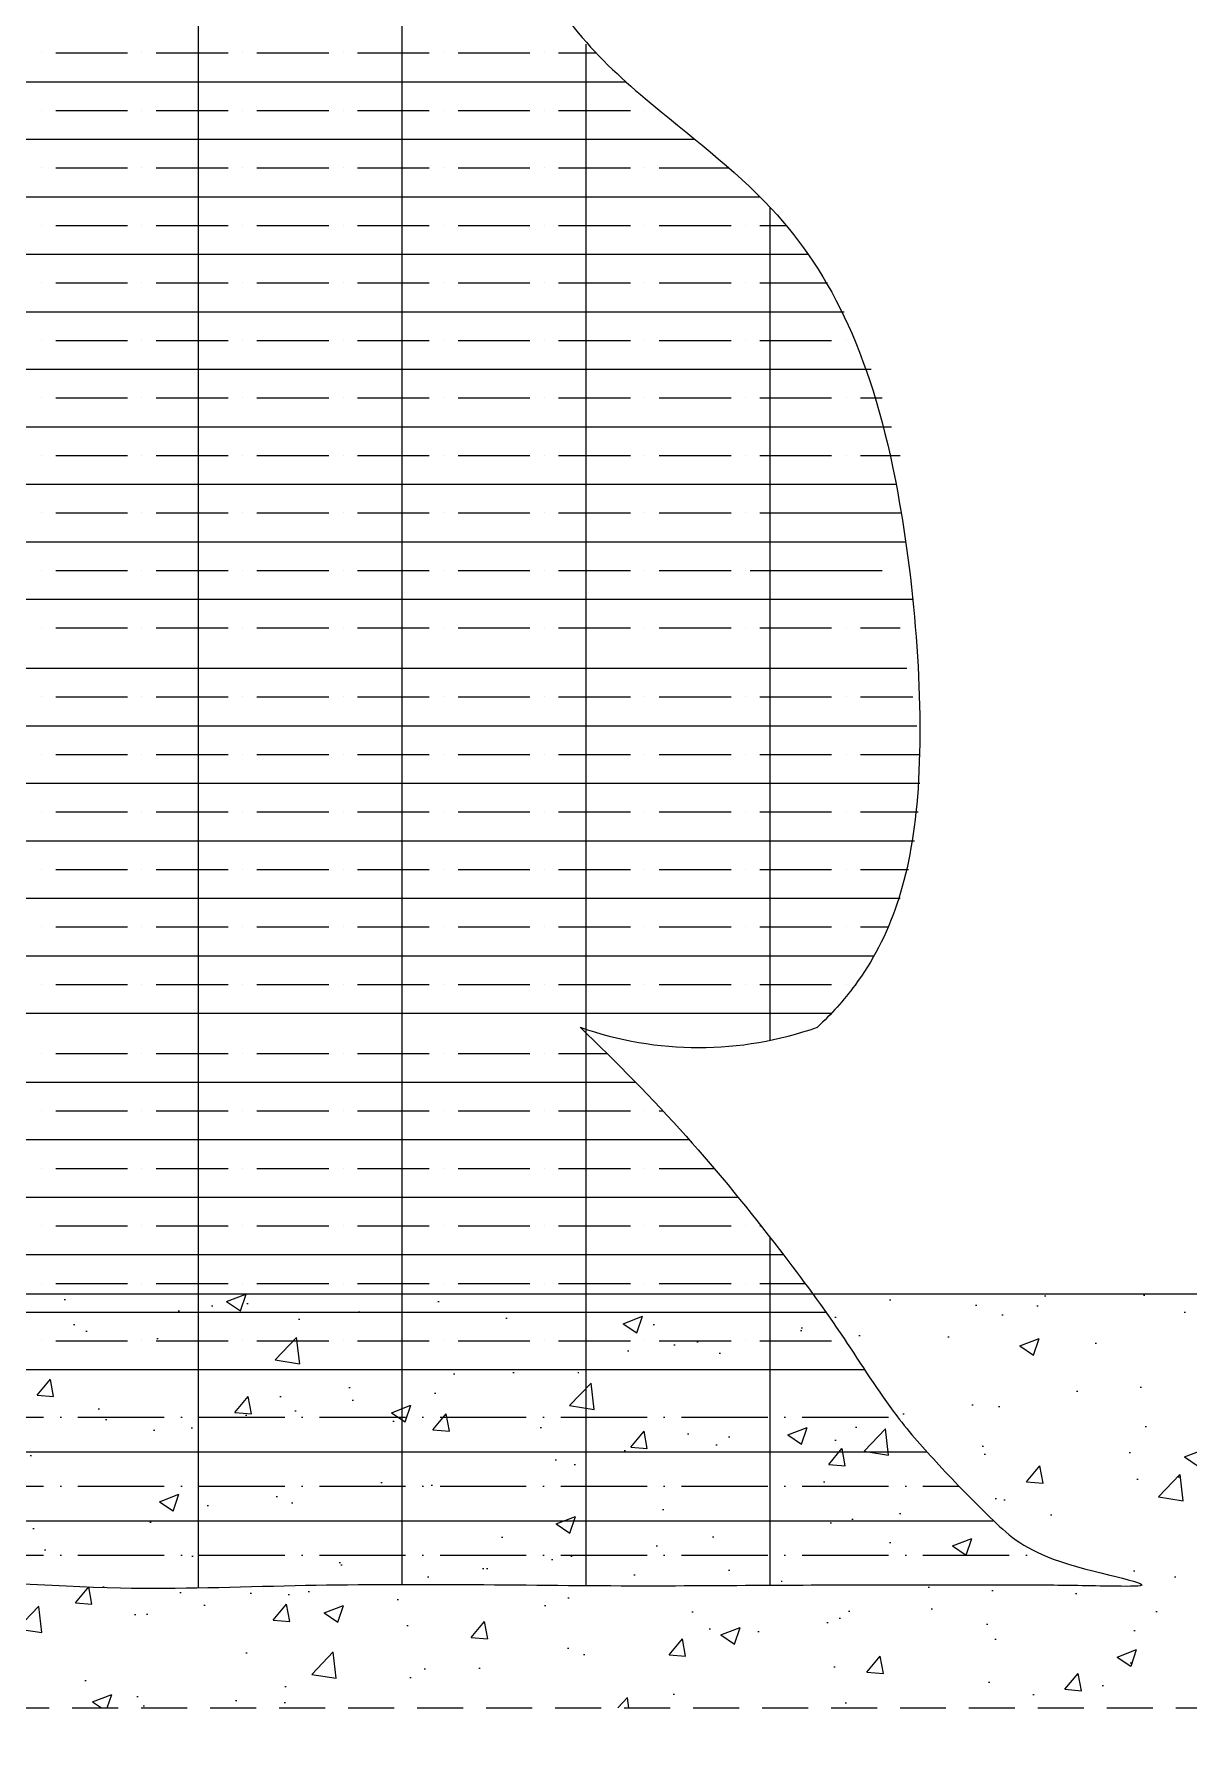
# Model space of a CAD drawing. Header units: inches. Extents: x 181346 to 1685482, y -440516 to 1273429.
# Drawn here: x 1681310 to 1682566, y 860065 to 861921 of the extents above; entities that cross this region are included whole.
import ezdxf

# ---------------------------------------------------------------- set-up
doc = ezdxf.new("R2010")
doc.units = ezdxf.units.IN
doc.header["$LTSCALE"] = 10
doc.header["$MEASUREMENT"] = 0
doc.linetypes.add('HIDDEN', pattern=[0.375, 0.25, -0.125])
doc.layers.add('DIM200', color=2, linetype='Continuous')
doc.layers.add('HATCH', color=9, linetype='Continuous')
doc.layers.add('GROUND BEAMS', color=7, linetype='Continuous', lineweight=9)

msp = doc.modelspace()

# ---------------------------------------------------------------- hatches: boundary and pattern name
at = {"layer": 'HATCH', "true_color": 0x878787}
h = msp.add_hatch(dxfattribs=at)
h.set_pattern_fill('AR-CONC', color=252, scale=30, style=0)
h.set_pattern_definition([(50, (1609201.46, 801477.3), (215.17805, -18.82564), [22.5, -247.5]), (355, (1609201.46, 801477.3), (-41.6254, 225.65764), [18, -198]), (100.4514, (1609219.39, 801475.73), (173.5528, 206.83186), [19.12206, -210.34263]), (46.1842, (1609201.46, 801537.3), (320.1723, -49.6557), [33.75, -371.25]), (96.6356, (1609228.14, 801533.16), (280.3988, 292.2354), [28.6831, -315.5139]), (351.1842, (1609201.46, 801537.3), (280.3986, 292.2356), [27, -297]), (21, (1609231.46, 801522.3), (179.0721, -120.78567), [22.5, -247.5]), (326, (1609231.46, 801522.3), (72.9946, 217.545), [18, -198]), (71.4514, (1609246.38, 801512.24), (252.0668, 96.75915), [19.12206, -210.34263]), (37.5, (1609201.46, 801477.3), (3.647957, 99.868156), [0, -195.6, 0, -201, 0, -198.75]), (7.5, (1609201.46, 801477.3), (78.92086, 118.32351), [0, -114.6, 0, -191.1, 0, -75.75]), (327.5, (1609134.56, 801477.3), (160.14673, -6.76646), [0, -75, 0, -234, 0, -310.5]), (317.5, (1609104.56, 801477.3), (174.95585, 30.0315), [0, -97.5, 0, -155.4, 0, -220.5])])
h.paths.add_polyline_path([(1680861.8, 860551.1), (1682801.8, 860551.1), (1682801.8, 860101.1), (1680861.8, 860101.1)])
h = msp.add_hatch(dxfattribs=at)
h.set_pattern_fill('ANSI35', color=252, scale=300, angle=315, style=0)
h.set_pattern_definition([(0, (1630264.21, 802254.5), (2e-14, 75), []), (0, (1630301.71, 802217), (2e-14, 75), [93.75, -18.75, 0, -18.75])])
edge = h.paths.add_edge_path()
edge.add_spline(control_points=[(1682513.2, 860233.6), (1682526.2, 860236.3), (1682403.6, 860257.2), (1682352.4, 860304.5), (1682295.3, 860362.6), (1682253.6, 860409.5), (1682232.5, 860439.5), (1682225, 860450.6)], knot_values=[8149.946395, 8149.946395, 8149.946395, 8149.946395, 8248.130593, 8330.254995, 8410.010217, 8480.314879, 8520.440032, 8520.440032, 8520.440032, 8520.440032], degree=3, periodic=0)
edge.add_line((1682225, 860450.6), (1681145.8, 860450.6))
edge.add_line((1681145.8, 860450.6), (1681145.8, 860233.6))
edge.add_line((1681145.8, 860233.6), (1681610.7, 860233.6))
edge.add_spline(control_points=[(1681145.8, 860230.8), (1681231.1, 860230.1), (1681385, 860230), (1681591.2, 860233.7), (1681752.8, 860235.1), (1681850.7, 860234), (1681887.9, 860233.6)], knot_values=[9146.140605, 9146.140605, 9146.140605, 9146.140605, 9398.703851, 9588.640769, 9770.869666, 9882.293877, 9882.293877, 9882.293877, 9882.293877], degree=3, periodic=0)
edge.add_line((1681887.9, 860233.6), (1682076.8, 860233.6))
edge.add_spline(control_points=[(1682076.8, 860233.6), (1682088.7, 860233.7), (1682146.1, 860234.1), (1682232.9, 860234.2), (1682328.4, 860233.8), (1682397.5, 860234.3), (1682430.8, 860233.9), (1682446.6, 860233.6)], knot_values=[8584.873485, 8584.873485, 8584.873485, 8584.873485, 8620.41528, 8757.015899, 8844.37357, 8910.014743, 8957.104919, 8957.104919, 8957.104919, 8957.104919], degree=3, periodic=0)
edge.add_line((1682446.6, 860233.6), (1682513.2, 860233.6))
edge = h.paths.add_edge_path()
edge.add_spline(control_points=[(1680251.8, 860501.1), (1680251.8, 860399.7), (1680293.7, 860316.3), (1680241.4, 860278.2), (1680222.3, 860268.3), (1680845.4, 860234.1), (1680846.7, 860233.6)], knot_values=[10186.060302, 10186.060302, 10186.060302, 10186.060302, 10298.816336, 10394.154447, 10404.481059, 10409.168239, 10409.168239, 10409.168239, 10409.168239], degree=3, periodic=0)
edge.add_line((1680846.7, 860233.6), (1680873.6, 860233.6))
edge.add_spline(control_points=[(1680873.6, 860233.6), (1680898.1, 860234.8), (1680921.9, 860234.2), (1680946.4, 860233.7), (1680950.6, 860233.6)], knot_values=[10082.299826, 10082.299826, 10082.299826, 10082.299826, 10148.325166, 10161.999546, 10161.999546, 10161.999546, 10161.999546], degree=3, periodic=0)
edge.add_line((1680950.6, 860233.6), (1681145.8, 860233.6))
edge.add_line((1681145.8, 860233.6), (1681145.8, 860450.6))
edge.add_line((1681145.8, 860450.6), (1680280.3, 860468.9))
edge.add_line((1680280.3, 860468.9), (1680251.8, 860501.1))
h = msp.add_hatch(dxfattribs=at)
h.set_pattern_fill('AR-CONC', color=252, scale=30, style=0)
h.set_pattern_definition([(50, (1609201.46, 801991.6), (215.17805, -18.82564), [22.5, -247.5]), (355, (1609201.46, 801991.6), (-41.6254, 225.65764), [18, -198]), (100.4514, (1609219.39, 801990.02), (173.5528, 206.83186), [19.12206, -210.34263]), (46.1842, (1609201.46, 802051.6), (320.1723, -49.6557), [33.75, -371.25]), (96.6356, (1609228.14, 802047.46), (280.3988, 292.2354), [28.6831, -315.5139]), (351.1842, (1609201.46, 802051.6), (280.3986, 292.2356), [27, -297]), (21, (1609231.46, 802036.6), (179.0721, -120.78567), [22.5, -247.5]), (326, (1609231.46, 802036.6), (72.9946, 217.545), [18, -198]), (71.4514, (1609246.38, 802026.53), (252.0668, 96.75915), [19.12206, -210.34263]), (37.5, (1609201.46, 801991.59), (3.647957, 99.868156), [0, -195.6, 0, -201, 0, -198.75]), (7.5, (1609201.46, 801991.59), (78.92086, 118.32351), [0, -114.6, 0, -191.1, 0, -75.75]), (327.5, (1609134.56, 801991.59), (160.14673, -6.76646), [0, -75, 0, -234, 0, -310.5]), (317.5, (1609104.56, 801991.6), (174.95585, 30.0315), [0, -97.5, 0, -155.4, 0, -220.5])])
edge = h.paths.add_edge_path()
edge.add_line((1680361.8, 860479), (1680861.8, 860479))
edge.add_line((1680861.8, 860479), (1680859.8, 860101.1))
edge.add_line((1680861.8, 860101.1), (1679801.8, 860101.1))
edge.add_line((1679801.8, 860101.1), (1679801.8, 860479))
h.paths.add_polyline_path([(1682801.8, 860479), (1683301.8, 860479), (1683301.8, 860065.3), (1682801.8, 860065.3)])

# ---------------------------------------------------------------- linework, layer by layer
at = {"layer": 'DIM200', "lineweight": 0}
for p, q in [((1681646.3, 861900.1), (1681646.3, 861900.1)), ((1681646.3, 861837.6), (1681646.3, 861837.6)), ((1681865, 861837.6), (1681865, 861837.6)), ((1681974.4, 861837.6), (1681974.4, 861837.6)), ((1681990, 861837.6), (1681990.4, 861837.6)), ((1681646.3, 861775.1), (1681646.3, 861775.1)), ((1681865, 861775.1), (1681865, 861775.1)), ((1681318.1, 861075.1), (1681318.1, 861075.1)), ((1681318.1, 860500.1), (1681318.1, 860500.1)), ((1681536.9, 860500.1), (1681536.9, 860500.1)), ((1681755.6, 860500.1), (1681755.6, 860500.1)), ((1681974.4, 860500.1), (1681974.4, 860500.1)), ((1682083.8, 860500.1), (1682083.8, 860500.1))]:
    msp.add_line(p, q, dxfattribs=at)
at = {"layer": 'GROUND BEAMS'}
msp.add_line((1680301.8, 860551.1), (1682801.8, 860551.1), dxfattribs=at)
at = {"layer": 'GROUND BEAMS', "color": 8, "linetype": 'HIDDEN', "ltscale": 20}
msp.add_line((1680301.8, 860101.1), (1682801.8, 860101.1), dxfattribs=at)
at = {"layer": 'HATCH', "color": 252, "true_color": 0x878787}
for p, q in [((1681488.8, 863151), (1681488.8, 860841.1)), ((1681710.3, 863151), (1681710.3, 860841.1)), ((1681910.3, 861909.8), (1681910.3, 860834.9)), ((1681318.1, 861900.1), (1681318.1, 861900.1)), ((1681333.8, 861900.1), (1681411.9, 861900.1)), ((1681427.5, 861900.1), (1681427.5, 861900.1)), ((1681443.1, 861900.1), (1681521.3, 861900.1)), ((1681536.9, 861900.1), (1681536.9, 861900.1)), ((1681552.5, 861900.1), (1681630.6, 861900.1)), ((1681661.9, 861900.1), (1681740, 861900.1)), ((1681755.6, 861900.1), (1681755.6, 861900.1)), ((1681771.3, 861900.1), (1681849.4, 861900.1)), ((1681865, 861900.1), (1681865, 861900.1)), ((1681880.6, 861900.1), (1681921.4, 861900.1)), ((1681145.8, 861868.8), (1681953.8, 861868.8)), ((1681318.1, 861837.6), (1681318.1, 861837.6)), ((1681333.8, 861837.6), (1681411.9, 861837.6)), ((1681427.5, 861837.6), (1681427.5, 861837.6)), ((1681443.1, 861837.6), (1681521.3, 861837.6)), ((1681536.9, 861837.6), (1681536.9, 861837.6)), ((1681552.5, 861837.6), (1681630.6, 861837.6)), ((1681661.9, 861837.6), (1681740, 861837.6)), ((1681755.6, 861837.6), (1681755.6, 861837.6)), ((1681771.3, 861837.6), (1681849.4, 861837.6)), ((1681880.6, 861837.6), (1681958.8, 861837.6)), ((1681145.8, 861806.3), (1682028.7, 861806.3)), ((1681318.1, 861775.1), (1681318.1, 861775.1)), ((1681333.8, 861775.1), (1681411.9, 861775.1)), ((1681427.5, 861775.1), (1681427.5, 861775.1)), ((1681443.1, 861775.1), (1681521.3, 861775.1)), ((1681536.9, 861775.1), (1681536.9, 861775.1)), ((1681552.5, 861775.1), (1681630.6, 861775.1)), ((1681661.9, 861775.1), (1681740, 861775.1)), ((1681755.6, 861775.1), (1681755.6, 861775.1)), ((1681771.3, 861775.1), (1681849.4, 861775.1)), ((1681880.6, 861775.1), (1681958.8, 861775.1)), ((1681974.4, 861775.1), (1681974.4, 861775.1)), ((1681990, 861775.1), (1682065.8, 861775.1)), ((1681145.8, 861743.8), (1682099.4, 861743.8)), ((1682110.3, 861732.6), (1682110.3, 860826.8)), ((1681318.1, 861712.6), (1681318.1, 861712.6)), ((1681333.8, 861712.6), (1681411.9, 861712.6)), ((1681427.5, 861712.6), (1681427.5, 861712.6)), ((1681443.1, 861712.6), (1681521.3, 861712.6)), ((1681536.9, 861712.6), (1681536.9, 861712.6)), ((1681552.5, 861712.6), (1681630.6, 861712.6)), ((1681646.3, 861712.6), (1681646.3, 861712.6)), ((1681661.9, 861712.6), (1681740, 861712.6)), ((1681755.6, 861712.6), (1681755.6, 861712.6)), ((1681771.3, 861712.6), (1681849.4, 861712.6)), ((1681865, 861712.6), (1681865, 861712.6)), ((1681880.6, 861712.6), (1681958.8, 861712.6)), ((1681974.4, 861712.6), (1681974.4, 861712.6)), ((1681990, 861712.6), (1682068.1, 861712.6)), ((1682083.8, 861712.6), (1682083.8, 861712.6)), ((1682099.4, 861712.6), (1682128.1, 861712.6)), ((1681145.8, 861681.3), (1682152.2, 861681.3)), ((1681318.1, 861650.1), (1681318.1, 861650.1)), ((1681333.8, 861650.1), (1681411.9, 861650.1)), ((1681427.5, 861650.1), (1681427.5, 861650.1)), ((1681443.1, 861650.1), (1681521.3, 861650.1)), ((1681536.9, 861650.1), (1681536.9, 861650.1)), ((1681552.5, 861650.1), (1681630.6, 861650.1)), ((1681646.3, 861650.1), (1681646.3, 861650.1)), ((1681661.9, 861650.1), (1681740, 861650.1)), ((1681755.6, 861650.1), (1681755.6, 861650.1)), ((1681771.3, 861650.1), (1681849.4, 861650.1)), ((1681865, 861650.1), (1681865, 861650.1)), ((1681880.6, 861650.1), (1681958.8, 861650.1)), ((1681974.4, 861650.1), (1681974.4, 861650.1)), ((1681990, 861650.1), (1682068.1, 861650.1)), ((1682083.8, 861650.1), (1682083.8, 861650.1)), ((1682099.4, 861650.1), (1682173, 861650.1)), ((1681145.8, 861618.8), (1682191, 861618.8)), ((1681318.1, 861587.6), (1681318.1, 861587.6)), ((1681333.8, 861587.6), (1681411.9, 861587.6)), ((1681427.5, 861587.6), (1681427.5, 861587.6)), ((1681443.1, 861587.6), (1681521.3, 861587.6)), ((1681536.9, 861587.6), (1681536.9, 861587.6)), ((1681552.5, 861587.6), (1681630.6, 861587.6)), ((1681646.3, 861587.6), (1681646.3, 861587.6)), ((1681661.9, 861587.6), (1681740, 861587.6)), ((1681755.6, 861587.6), (1681755.6, 861587.6)), ((1681771.3, 861587.6), (1681849.4, 861587.6)), ((1681865, 861587.6), (1681865, 861587.6)), ((1681880.6, 861587.6), (1681958.8, 861587.6)), ((1681974.4, 861587.6), (1681974.4, 861587.6)), ((1681990, 861587.6), (1682068.1, 861587.6)), ((1682083.8, 861587.6), (1682083.8, 861587.6)), ((1682099.4, 861587.6), (1682177.5, 861587.6)), ((1682193.1, 861587.6), (1682193.1, 861587.6)), ((1681145.8, 861556.3), (1682220.3, 861556.3)), ((1681318.1, 861525.1), (1681318.1, 861525.1)), ((1681333.8, 861525.1), (1681411.9, 861525.1)), ((1681427.5, 861525.1), (1681427.5, 861525.1)), ((1681443.1, 861525.1), (1681521.3, 861525.1)), ((1681536.9, 861525.1), (1681536.9, 861525.1)), ((1681552.5, 861525.1), (1681630.6, 861525.1)), ((1681646.3, 861525.1), (1681646.3, 861525.1)), ((1681661.9, 861525.1), (1681740, 861525.1)), ((1681755.6, 861525.1), (1681755.6, 861525.1)), ((1681771.3, 861525.1), (1681849.4, 861525.1)), ((1681865, 861525.1), (1681865, 861525.1)), ((1681880.6, 861525.1), (1681958.8, 861525.1)), ((1681974.4, 861525.1), (1681974.4, 861525.1)), ((1681990, 861525.1), (1682068.1, 861525.1)), ((1682083.8, 861525.1), (1682083.8, 861525.1)), ((1682099.4, 861525.1), (1682177.5, 861525.1)), ((1682193.1, 861525.1), (1682193.1, 861525.1)), ((1682208.8, 861525.1), (1682232.3, 861525.1)), ((1681145.8, 861493.8), (1682242.7, 861493.8)), ((1681318.1, 861462.6), (1681318.1, 861462.6)), ((1681318.1, 861462.6), (1681318.1, 861462.6)), ((1681333.8, 861462.6), (1681411.9, 861462.6)), ((1681333.8, 861462.6), (1681411.9, 861462.6)), ((1681427.5, 861462.6), (1681427.5, 861462.6)), ((1681427.5, 861462.6), (1681427.5, 861462.6)), ((1681443.1, 861462.6), (1681521.3, 861462.6)), ((1681443.1, 861462.6), (1681521.3, 861462.6)), ((1681536.9, 861462.6), (1681536.9, 861462.6)), ((1681536.9, 861462.6), (1681536.9, 861462.6)), ((1681552.5, 861462.6), (1681630.6, 861462.6)), ((1681552.5, 861462.6), (1681630.6, 861462.6)), ((1681646.3, 861462.6), (1681646.3, 861462.6)), ((1681646.3, 861462.6), (1681646.3, 861462.6)), ((1681661.9, 861462.6), (1681740, 861462.6)), ((1681661.9, 861462.6), (1681740, 861462.6)), ((1681755.6, 861462.6), (1681755.6, 861462.6)), ((1681755.6, 861462.6), (1681755.6, 861462.6)), ((1681771.3, 861462.6), (1681849.4, 861462.6)), ((1681771.3, 861462.6), (1681849.4, 861462.6)), ((1681865, 861462.6), (1681865, 861462.6)), ((1681865, 861462.6), (1681865, 861462.6)), ((1681880.6, 861462.6), (1681958.8, 861462.6)), ((1681880.6, 861462.6), (1681958.8, 861462.6)), ((1681974.4, 861462.6), (1681974.4, 861462.6)), ((1681974.4, 861462.6), (1681974.4, 861462.6)), ((1681990, 861462.6), (1682068.1, 861462.6)), ((1681990, 861462.6), (1682068.1, 861462.6)), ((1682083.8, 861462.6), (1682083.8, 861462.6)), ((1682083.8, 861462.6), (1682083.8, 861462.6)), ((1682099.4, 861462.6), (1682177.5, 861462.6)), ((1682099.4, 861462.6), (1682173, 861462.6)), ((1682193.1, 861462.6), (1682193.1, 861462.6)), ((1682208.8, 861462.6), (1682251.8, 861462.6)), ((1681145.8, 861431.3), (1682247.5, 861431.3)), ((1681318.1, 861400.1), (1681318.1, 861400.1)), ((1681333.8, 861400.1), (1681411.9, 861400.1)), ((1681427.5, 861400.1), (1681427.5, 861400.1)), ((1681443.1, 861400.1), (1681521.3, 861400.1)), ((1681536.9, 861400.1), (1681536.9, 861400.1)), ((1681552.5, 861400.1), (1681630.6, 861400.1)), ((1681646.3, 861400.1), (1681646.3, 861400.1)), ((1681661.9, 861400.1), (1681740, 861400.1)), ((1681755.6, 861400.1), (1681755.6, 861400.1)), ((1681771.3, 861400.1), (1681849.4, 861400.1)), ((1681865, 861400.1), (1681865, 861400.1)), ((1681880.6, 861400.1), (1681958.8, 861400.1)), ((1681974.4, 861400.1), (1681974.4, 861400.1)), ((1681990, 861400.1), (1682068.1, 861400.1)), ((1682083.8, 861400.1), (1682083.8, 861400.1)), ((1682099.4, 861400.1), (1682253.1, 861400.1)), ((1682193.1, 861400.1), (1682193.1, 861400.1)), ((1681145.8, 861368.8), (1682258, 861368.8)), ((1681318.1, 861337.6), (1681318.1, 861337.6)), ((1681333.8, 861337.6), (1681411.9, 861337.6)), ((1681427.5, 861337.6), (1681427.5, 861337.6)), ((1681443.1, 861337.6), (1681521.3, 861337.6)), ((1681536.9, 861337.6), (1681536.9, 861337.6)), ((1681552.5, 861337.6), (1681630.6, 861337.6)), ((1681646.3, 861337.6), (1681646.3, 861337.6)), ((1681661.9, 861337.6), (1681740, 861337.6)), ((1681755.6, 861337.6), (1681755.6, 861337.6)), ((1681771.3, 861337.6), (1681849.4, 861337.6)), ((1681865, 861337.6), (1681865, 861337.6)), ((1681880.6, 861337.6), (1681958.8, 861337.6)), ((1681974.4, 861337.6), (1681974.4, 861337.6)), ((1681990, 861337.6), (1682068.1, 861337.6)), ((1682083.8, 861337.6), (1682083.8, 861337.6)), ((1682088.8, 861337.6), (1682232.3, 861337.6)), ((1682099.4, 861337.6), (1682177.5, 861337.6)), ((1682193.1, 861337.6), (1682193.1, 861337.6)), ((1681145.8, 861306.3), (1682265.7, 861306.3)), ((1681318.1, 861275.1), (1681318.1, 861275.1)), ((1681333.8, 861275.1), (1681411.9, 861275.1)), ((1681427.5, 861275.1), (1681427.5, 861275.1)), ((1681443.1, 861275.1), (1681521.3, 861275.1)), ((1681536.9, 861275.1), (1681536.9, 861275.1)), ((1681552.5, 861275.1), (1681630.6, 861275.1)), ((1681646.3, 861275.1), (1681646.3, 861275.1)), ((1681661.9, 861275.1), (1681740, 861275.1)), ((1681755.6, 861275.1), (1681755.6, 861275.1)), ((1681771.3, 861275.1), (1681849.4, 861275.1)), ((1681865, 861275.1), (1681865, 861275.1)), ((1681880.6, 861275.1), (1681958.8, 861275.1)), ((1681974.4, 861275.1), (1681974.4, 861275.1)), ((1681990, 861275.1), (1682068.1, 861275.1)), ((1682083.8, 861275.1), (1682083.8, 861275.1)), ((1682099.4, 861275.1), (1682177.5, 861275.1)), ((1682193.1, 861275.1), (1682193.1, 861275.1)), ((1682208.8, 861275.1), (1682251.8, 861275.1)), ((1681145.8, 861231.3), (1682259.4, 861231.3)), ((1681318.1, 861200.1), (1681318.1, 861200.1)), ((1681333.8, 861200.1), (1681411.9, 861200.1)), ((1681427.5, 861200.1), (1681427.5, 861200.1)), ((1681443.1, 861200.1), (1681521.3, 861200.1)), ((1681536.9, 861200.1), (1681536.9, 861200.1)), ((1681552.5, 861200.1), (1681630.6, 861200.1)), ((1681646.3, 861200.1), (1681646.3, 861200.1)), ((1681661.9, 861200.1), (1681740, 861200.1)), ((1681755.6, 861200.1), (1681755.6, 861200.1)), ((1681771.3, 861200.1), (1681849.4, 861200.1)), ((1681865, 861200.1), (1681865, 861200.1)), ((1681880.6, 861200.1), (1681958.8, 861200.1)), ((1681974.4, 861200.1), (1681974.4, 861200.1)), ((1681990, 861200.1), (1682068.1, 861200.1)), ((1682083.8, 861200.1), (1682083.8, 861200.1)), ((1682099.4, 861200.1), (1682177.5, 861200.1)), ((1682193.1, 861200.1), (1682193.1, 861200.1)), ((1682208.8, 861200.1), (1682265.6, 861200.1)), ((1681145.8, 861168.8), (1682270.1, 861168.8)), ((1681318.1, 861137.6), (1681318.1, 861137.6)), ((1681333.8, 861137.6), (1681411.9, 861137.6)), ((1681427.5, 861137.6), (1681427.5, 861137.6)), ((1681443.1, 861137.6), (1681521.3, 861137.6)), ((1681536.9, 861137.6), (1681536.9, 861137.6)), ((1681552.5, 861137.6), (1681630.6, 861137.6)), ((1681646.3, 861137.6), (1681646.3, 861137.6)), ((1681661.9, 861137.6), (1681740, 861137.6)), ((1681755.6, 861137.6), (1681755.6, 861137.6)), ((1681771.3, 861137.6), (1681849.4, 861137.6)), ((1681865, 861137.6), (1681865, 861137.6)), ((1681880.6, 861137.6), (1681958.8, 861137.6)), ((1681974.4, 861137.6), (1681974.4, 861137.6)), ((1681990, 861137.6), (1682068.1, 861137.6)), ((1682083.8, 861137.6), (1682083.8, 861137.6)), ((1682099.4, 861137.6), (1682177.5, 861137.6)), ((1682193.1, 861137.6), (1682193.1, 861137.6)), ((1682208.8, 861137.6), (1682272.7, 861137.6)), ((1681145.8, 861106.3), (1682273.3, 861106.3)), ((1681333.8, 861075.1), (1681411.9, 861075.1)), ((1681427.5, 861075.1), (1681427.5, 861075.1)), ((1681443.1, 861075.1), (1681521.3, 861075.1)), ((1681536.9, 861075.1), (1681536.9, 861075.1)), ((1681552.5, 861075.1), (1681630.6, 861075.1)), ((1681646.3, 861075.1), (1681646.3, 861075.1)), ((1681661.9, 861075.1), (1681740, 861075.1)), ((1681755.6, 861075.1), (1681755.6, 861075.1)), ((1681771.3, 861075.1), (1681849.4, 861075.1)), ((1681865, 861075.1), (1681865, 861075.1)), ((1681880.6, 861075.1), (1681958.8, 861075.1)), ((1681974.4, 861075.1), (1681974.4, 861075.1)), ((1681990, 861075.1), (1682068.1, 861075.1)), ((1682083.8, 861075.1), (1682083.8, 861075.1)), ((1682099.4, 861075.1), (1682177.5, 861075.1)), ((1682193.1, 861075.1), (1682193.1, 861075.1)), ((1682208.8, 861075.1), (1682271.7, 861075.1)), ((1681145.8, 861043.8), (1682267.7, 861043.8)), ((1681318.1, 861012.6), (1681318.1, 861012.6)), ((1681333.8, 861012.6), (1681411.9, 861012.6)), ((1681427.5, 861012.6), (1681427.5, 861012.6)), ((1681443.1, 861012.6), (1681521.3, 861012.6)), ((1681536.9, 861012.6), (1681536.9, 861012.6)), ((1681552.5, 861012.6), (1681630.6, 861012.6)), ((1681646.3, 861012.6), (1681646.3, 861012.6)), ((1681661.9, 861012.6), (1681740, 861012.6)), ((1681755.6, 861012.6), (1681755.6, 861012.6)), ((1681771.3, 861012.6), (1681849.4, 861012.6)), ((1681865, 861012.6), (1681865, 861012.6)), ((1681880.6, 861012.6), (1681958.8, 861012.6)), ((1681974.4, 861012.6), (1681974.4, 861012.6)), ((1681990, 861012.6), (1682068.1, 861012.6)), ((1682083.8, 861012.6), (1682083.8, 861012.6)), ((1682099.4, 861012.6), (1682177.5, 861012.6)), ((1682193.1, 861012.6), (1682193.1, 861012.6)), ((1682208.8, 861012.6), (1682261.2, 861012.6)), ((1681145.8, 860981.3), (1682251.9, 860981.3)), ((1681318.1, 860950.1), (1681318.1, 860950.1)), ((1681333.8, 860950.1), (1681411.9, 860950.1)), ((1681427.5, 860950.1), (1681427.5, 860950.1)), ((1681443.1, 860950.1), (1681521.3, 860950.1)), ((1681536.9, 860950.1), (1681536.9, 860950.1)), ((1681552.5, 860950.1), (1681630.6, 860950.1)), ((1681646.3, 860950.1), (1681646.3, 860950.1)), ((1681661.9, 860950.1), (1681740, 860950.1)), ((1681755.6, 860950.1), (1681755.6, 860950.1)), ((1681771.3, 860950.1), (1681849.4, 860950.1)), ((1681865, 860950.1), (1681865, 860950.1)), ((1681880.6, 860950.1), (1681958.8, 860950.1)), ((1681974.4, 860950.1), (1681974.4, 860950.1)), ((1681990, 860950.1), (1682068.1, 860950.1)), ((1682083.8, 860950.1), (1682083.8, 860950.1)), ((1682099.4, 860950.1), (1682177.5, 860950.1)), ((1682193.1, 860950.1), (1682193.1, 860950.1)), ((1682208.8, 860950.1), (1682239.6, 860950.1)), ((1681145.8, 860918.8), (1682223.8, 860918.8)), ((1681318.1, 860887.6), (1681318.1, 860887.6)), ((1681333.8, 860887.6), (1681411.9, 860887.6)), ((1681427.5, 860887.6), (1681427.5, 860887.6)), ((1681443.1, 860887.6), (1681521.3, 860887.6)), ((1681536.9, 860887.6), (1681536.9, 860887.6)), ((1681552.5, 860887.6), (1681630.6, 860887.6)), ((1681646.3, 860887.6), (1681646.3, 860887.6)), ((1681661.9, 860887.6), (1681740, 860887.6)), ((1681755.6, 860887.6), (1681755.6, 860887.6)), ((1681771.3, 860887.6), (1681849.4, 860887.6)), ((1681865, 860887.6), (1681865, 860887.6)), ((1681880.6, 860887.6), (1681958.8, 860887.6)), ((1681974.4, 860887.6), (1681974.4, 860887.6)), ((1681990, 860887.6), (1682068.1, 860887.6)), ((1682083.8, 860887.6), (1682083.8, 860887.6)), ((1682099.4, 860887.6), (1682177.5, 860887.6)), ((1682193.1, 860887.6), (1682193.1, 860887.6)), ((1681145.8, 860856.3), (1682177.3, 860856.3)), ((1681488.8, 860841.1), (1681488.8, 860232.3)), ((1681710.3, 860841.1), (1681710.3, 860234.8)), ((1681910.3, 860834.9), (1681910.3, 860234)), ((1681318.1, 860812.6), (1681318.1, 860812.6)), ((1681333.8, 860812.6), (1681411.9, 860812.6)), ((1681427.5, 860812.6), (1681427.5, 860812.6)), ((1681443.1, 860812.6), (1681521.3, 860812.6)), ((1681536.9, 860812.6), (1681536.9, 860812.6)), ((1681552.5, 860812.6), (1681630.6, 860812.6)), ((1681646.3, 860812.6), (1681646.3, 860812.6)), ((1681661.9, 860812.6), (1681740, 860812.6)), ((1681755.6, 860812.6), (1681755.6, 860812.6)), ((1681771.3, 860812.6), (1681849.4, 860812.6)), ((1681865, 860812.6), (1681865, 860812.6)), ((1681880.6, 860812.6), (1681933.1, 860812.6)), ((1681145.8, 860781.4), (1681964.2, 860781.4)), ((1681318.1, 860750.1), (1681318.1, 860750.1)), ((1681333.8, 860750.1), (1681411.9, 860750.1)), ((1681427.5, 860750.1), (1681427.5, 860750.1)), ((1681443.1, 860750.1), (1681521.3, 860750.1)), ((1681536.9, 860750.1), (1681536.9, 860750.1)), ((1681552.5, 860750.1), (1681630.6, 860750.1)), ((1681646.3, 860750.1), (1681646.3, 860750.1)), ((1681661.9, 860750.1), (1681740, 860750.1)), ((1681755.6, 860750.1), (1681755.6, 860750.1)), ((1681771.3, 860750.1), (1681849.4, 860750.1)), ((1681865, 860750.1), (1681865, 860750.1)), ((1681880.6, 860750.1), (1681958.8, 860750.1)), ((1681974.4, 860750.1), (1681974.4, 860750.1)), ((1681990, 860750.1), (1681994.1, 860750.1)), ((1681145.8, 860718.9), (1682022.6, 860718.9)), ((1681318.1, 860687.6), (1681318.1, 860687.6)), ((1681333.8, 860687.6), (1681411.9, 860687.6)), ((1681427.5, 860687.6), (1681427.5, 860687.6)), ((1681443.1, 860687.6), (1681521.3, 860687.6)), ((1681536.9, 860687.6), (1681536.9, 860687.6)), ((1681552.5, 860687.6), (1681630.6, 860687.6)), ((1681646.3, 860687.6), (1681646.3, 860687.6)), ((1681661.9, 860687.6), (1681740, 860687.6)), ((1681755.6, 860687.6), (1681755.6, 860687.6)), ((1681771.3, 860687.6), (1681849.4, 860687.6)), ((1681865, 860687.6), (1681865, 860687.6)), ((1681880.6, 860687.6), (1681958.8, 860687.6)), ((1681974.4, 860687.6), (1681974.4, 860687.6)), ((1681990, 860687.6), (1682049.7, 860687.6)), ((1681145.8, 860656.4), (1682075.7, 860656.4)), ((1681318.1, 860625.1), (1681318.1, 860625.1)), ((1681333.8, 860625.1), (1681411.9, 860625.1)), ((1681427.5, 860625.1), (1681427.5, 860625.1)), ((1681443.1, 860625.1), (1681521.3, 860625.1)), ((1681536.9, 860625.1), (1681536.9, 860625.1)), ((1681552.5, 860625.1), (1681630.6, 860625.1)), ((1681646.3, 860625.1), (1681646.3, 860625.1)), ((1681661.9, 860625.1), (1681740, 860625.1)), ((1681755.6, 860625.1), (1681755.6, 860625.1)), ((1681771.3, 860625.1), (1681849.4, 860625.1)), ((1681865, 860625.1), (1681865, 860625.1)), ((1681880.6, 860625.1), (1681958.8, 860625.1)), ((1681974.4, 860625.1), (1681974.4, 860625.1)), ((1681990, 860625.1), (1682068.1, 860625.1)), ((1682083.8, 860625.1), (1682083.8, 860625.1)), ((1682099.4, 860625.1), (1682100.8, 860625.1)), ((1682110.3, 860612.9), (1682110.3, 860234.1)), ((1681145.8, 860593.9), (1682125, 860593.9)), ((1681318.1, 860562.6), (1681318.1, 860562.6)), ((1681333.8, 860562.6), (1681411.9, 860562.6)), ((1681427.5, 860562.6), (1681427.5, 860562.6)), ((1681443.1, 860562.6), (1681521.3, 860562.6)), ((1681536.9, 860562.6), (1681536.9, 860562.6)), ((1681552.5, 860562.6), (1681630.6, 860562.6)), ((1681646.3, 860562.6), (1681646.3, 860562.6)), ((1681661.9, 860562.6), (1681740, 860562.6)), ((1681755.6, 860562.6), (1681755.6, 860562.6)), ((1681771.3, 860562.6), (1681849.4, 860562.6)), ((1681865, 860562.6), (1681865, 860562.6)), ((1681880.6, 860562.6), (1681958.8, 860562.6)), ((1681974.4, 860562.6), (1681974.4, 860562.6)), ((1681990, 860562.6), (1682068.1, 860562.6)), ((1682083.8, 860562.6), (1682083.8, 860562.6)), ((1682099.4, 860562.6), (1682148.6, 860562.6)), ((1681145.8, 860531.4), (1682171.2, 860531.4)), ((1681333.8, 860500.1), (1681411.9, 860500.1)), ((1681427.5, 860500.1), (1681427.5, 860500.1)), ((1681443.1, 860500.1), (1681521.3, 860500.1)), ((1681552.5, 860500.1), (1681630.6, 860500.1)), ((1681646.3, 860500.1), (1681646.3, 860500.1)), ((1681661.9, 860500.1), (1681740, 860500.1)), ((1681771.3, 860500.1), (1681849.4, 860500.1)), ((1681865, 860500.1), (1681865, 860500.1)), ((1681880.6, 860500.1), (1681958.8, 860500.1)), ((1681990, 860500.1), (1682068.1, 860500.1)), ((1682099.4, 860500.1), (1682177.5, 860500.1)), ((1681145.8, 860468.9), (1682213.2, 860468.9))]:
    msp.add_line(p, q, dxfattribs=at)
msp.add_arc((1682033, 861206.5), 387.5, 250.5583, 289.4417, dxfattribs=at)
for points, knots in [([(1680010.3, 861599.2), (1679917.6, 861665.6), (1679742.4, 861736.2), (1679509.4, 861853.8), (1679400, 862090.9), (1679552.9, 862253.3), (1679550.6, 862425.1), (1679468.8, 862727.2), (1679369.1, 862809.6), (1679190.7, 862903.2), (1679263, 863177.9), (1679418.6, 863142.5), (1679524, 863160.5), (1679658.8, 863147.4), (1679804.8, 863151), (1680007.6, 863153.2), (1680253.1, 863146.3), (1681157.4, 863144.4), (1681466.2, 863161.9), (1681788.3, 863133.3), (1682003.5, 863174.1), (1682159.9, 863083.7), (1682250.9, 862992.9), (1682320.9, 862840.6), (1682256, 862681.4), (1682125.3, 862390.6), (1681972.2, 862305.1), (1681855.6, 862187.9), (1681828.5, 862042.3), (1681885, 861931.2), (1681991.5, 861833), (1682150.8, 861716.7), (1682253.8, 861502.1), (1682288, 861070.4), (1682233.7, 860918), (1682177, 860855.1), (1682162, 860841.1)], [0, 0, 0, 0, 1709.474811, 2806.222546, 3894.953592, 4988.409824, 5806.725652, 6212.848849, 6908.920391, 7776.829274, 8993.075362, 9467.546254, 9941.531967, 10611.135934, 11476.744738, 12135.973067, 13651.864904, 15158.982757, 17305.338695, 18260.125009, 20051.698465, 20310.866087, 20936.486565, 21982.413098, 22563.229528, 23360.962939, 24300.836883, 25233.21598, 25704.460396, 26428.534987, 26973.202064, 27884.668325, 29350.68716, 30389.221689, 31341.940225, 31647.912364, 31647.912364, 31647.912364, 31647.912364]), ([(1681904, 860841.1), (1681943.7, 860802.7), (1682020, 860725.9), (1682113.4, 860610.6), (1682188.9, 860508.6), (1682240.1, 860425.2), (1682295.3, 860363), (1682352.4, 860305), (1682403.7, 860257.5), (1682552.8, 860232.2), (1682456.6, 860233.9), (1682406.4, 860234.8), (1682328.4, 860234.3), (1682232.9, 860234.6), (1682107.1, 860234.4), (1681949.7, 860233), (1681776.9, 860235.5), (1681591.6, 860234.9), (1681312.2, 860223.9), (1681067.5, 860264.6), (1680325, 860223.9), (1680293.7, 860236.3), (1680293.4, 860278.7), (1680294.4, 860371.6), (1680292.6, 860467.6), (1680291.7, 860563.5), (1680191.2, 860542.9), (1680140.3, 860554.2), (1680040.6, 860547.1), (1680056.5, 860622.1), (1680050.7, 860682.4), (1680050.1, 860765.1), (1680050.2, 860814.6), (1680050.2, 860841.1)], [38218.670225, 38218.670225, 38218.670225, 38218.670225, 39045.520942, 39843.925231, 40440.963436, 40950.35774, 41301.881052, 41700.657163, 42111.27917, 42605.176591, 42794.77645, 43159.8183, 43488.024169, 43924.812523, 44607.815619, 45368.416546, 46287.824077, 47198.968562, 48148.653153, 50479.871027, 50862.700702, 50894.541503, 50946.174562, 51422.865118, 52375.770773, 52465.281798, 52702.397832, 53461.342223, 53656.015346, 53872.837259, 54338.046451, 54684.128871, 55083.060204, 55083.060204, 55083.060204, 55083.060204])]:
    msp.add_open_spline(points, degree=3, knots=knots, dxfattribs=at)

doc.saveas('drawing.dxf')
